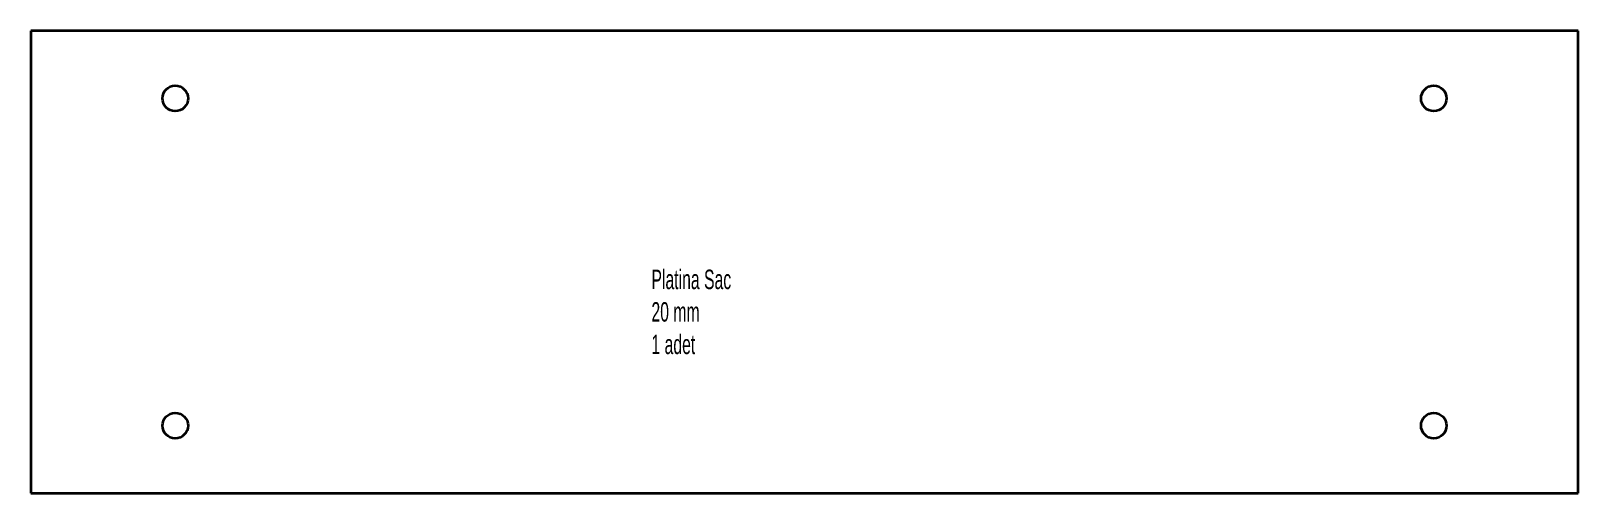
# Model space of a CAD drawing. Header units: millimetres. Extents: x -212 to 544, y -8 to 218.
import ezdxf

# ---------------------------------------------------------------- set-up
doc = ezdxf.new("R2010")
doc.units = ezdxf.units.MM
doc.styles.add('SLDTEXTSTYLE0', font='TXT', dxfattribs={"width": 0.605})

msp = doc.modelspace()

# ---------------------------------------------------------------- linework, layer by layer
at = {"color": 7, "linetype": 'Continuous', "lineweight": 35}
for p, q in [((543.82, 217.62), (-212.18, 217.62)), ((-212.18, 217.62), (-212.18, -8.38)), ((543.82, -8.38), (543.82, 217.62)), ((-212.18, -8.38), (543.82, -8.38))]:
    msp.add_line(p, q, dxfattribs=at)
for centre in [(-141.68, 184.62), (473.32, 184.62), (-141.68, 24.62), (473.32, 24.62)]:
    msp.add_circle(centre, 6.25, dxfattribs=at)

# ---------------------------------------------------------------- texts
at = {"color": 7, "linetype": 'Continuous', "lineweight": 0, "insert": (91.02, 100.88), "char_height": 9.525, "attachment_point": 1, "style": 'SLDTEXTSTYLE0'}
msp.add_mtext('Platina Sac^J20 mm^J1 adet', dxfattribs=at)

doc.saveas('drawing.dxf')
